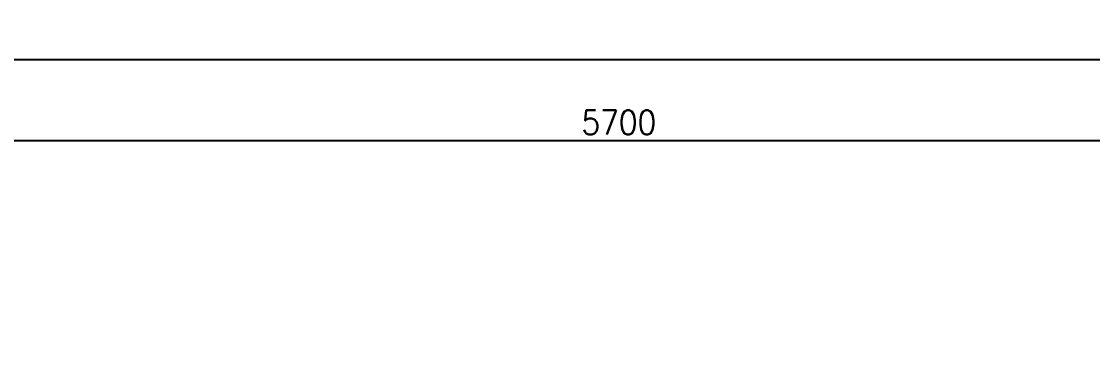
# Model space of a CAD drawing. Header units: millimetres. Extents: x -529782 to -142003, y -492574 to -273331.
# Drawn here: x -452932 to -448515, y -336128 to -334693 of the extents above; entities that cross this region are included whole.
import ezdxf

# ---------------------------------------------------------------- set-up
doc = ezdxf.new("R2010")
doc.units = ezdxf.units.MM
doc.header["$LTSCALE"] = 500
doc.header["$MEASUREMENT"] = 0
doc.header["$PDMODE"] = 3
doc.linetypes.add('CENTER', pattern=[2, 1.25, -0.25, 0.25, -0.25])
doc.layers.get('0').update_dxf_attribs({"linetype": 'CONTINUOUS', "lineweight": 13})
doc.layers.get('Defpoints').update_dxf_attribs({"color": 255, "linetype": 'CONTINUOUS', "lineweight": 13})
doc.layers.add('7.tim 67', color=67, linetype='CENTER', lineweight=9)
doc.styles.get("Standard").update_dxf_attribs({"font": 'txt.shx', "width": 0.9})
doc.dimstyles.new('CA 50', dxfattribs={"dimscale": 0, "dimtxt": 100, "dimasz": 50, "dimexe": 50, "dimexo": 0, "dimgap": 25, "dimtad": 1, "dimdec": 0, "dimzin": 0, "dimdsep": 46, "dimtxsty": 'Standard', "dimblk": 'ARCHTICK', "dimcen": 0.09, "dimdle": 50, "dimclrd": 256, "dimclre": 256, "dimclrt": 7, "dimadec": 0, "dimazin": 0, "dimtfac": 1, "dimtdec": 0, "dimtix": 1, "dimtmove": 2, "dimatfit": 3, "dimldrblk": 'DOT', "dimfxl": 1, "dimtolj": 1, "dimtzin": 0, "dimarcsym": 0})

# ---------------------------------------------------------------- blocks, each defined once
blk = doc.blocks.new('_ArchTick')
at = {"color": 1, "linetype": 'ByBlock', "const_width": 0.150000081}
blk.add_lwpolyline([(-0.5000002699998731, -0.5000002699998731), (0.5000002699998731, 0.5000002699998731)], dxfattribs=at)
blk = doc.blocks.new('*D1946')
at = {"layer": '7.tim 67', "linetype": 'Continuous', "lineweight": -2, "transparency": 16777216}
for p, q in [((-453318.2541006918, -336127.959706153), (-453318.2541006918, -335133.8315971727)), ((-447618.2541006918, -336127.959706153), (-447618.2541006918, -335133.8315971727)), ((-453368.2541006918, -335183.8315971727), (-447568.2541006918, -335183.8315971727))]:
    blk.add_line(p, q, dxfattribs=at)
at = {"layer": 'Defpoints', "color": 0, "linetype": 'Continuous', "transparency": 16777216}
for p in [(-447618.2541006918, -335183.8315971727), (-453318.2541006918, -336127.959706153), (-447618.2541006918, -336127.959706153)]:
    blk.add_point(p, dxfattribs=at)
at = {"layer": '7.tim 67', "linetype": 'Continuous', "lineweight": -2, "transparency": 16777216, "xscale": 50, "yscale": 50, "zscale": 50, "rotation": 180}
blk.add_blockref('_ArchTick', (-453318.2541006918, -335183.8315971727), dxfattribs=at)
at = {"layer": '7.tim 67', "linetype": 'Continuous', "lineweight": -2, "transparency": 16777216, "xscale": 50, "yscale": 50, "zscale": 50}
blk.add_blockref('_ArchTick', (-447618.2541006918, -335183.8315971727), dxfattribs=at)
at = {"layer": '7.tim 67', "color": 7, "linetype": 'Continuous', "transparency": 16777216, "insert": (-450468.2541006918, -335108.8315971727), "char_height": 100, "attachment_point": 5}
blk.add_mtext('\\A1;5700', dxfattribs=at)
blk = doc.blocks.new('_DOT')
at = {"color": 1, "linetype": 'ByBlock'}
blk.add_line((-0.5, 0), (-1, 0), dxfattribs=at)
at = {"color": 1, "linetype": 'ByBlock', "const_width": 0.5}
blk.add_lwpolyline([(-0.25, 0, 1), (0.25, 0, 1)], format="xyb", close=True, dxfattribs=at)
blk = doc.blocks.new('*D1947')
at = {"layer": '7.tim 67', "linetype": 'Continuous', "lineweight": -2, "transparency": 16777216}
for p, q in [((-458518.2541006918, -335864.7047946941), (-458518.2541006918, -334799.1464143479)), ((-447618.2541006918, -335864.7047946941), (-447618.2541006918, -334799.1464143479)), ((-458568.2541006918, -334849.1464143479), (-447568.2541006918, -334849.1464143479))]:
    blk.add_line(p, q, dxfattribs=at)
at = {"layer": 'Defpoints', "color": 0, "linetype": 'Continuous', "transparency": 16777216}
for p in [(-447618.2541006918, -334849.1464143479), (-458518.2541006918, -335864.7047946941), (-447618.2541006918, -335864.7047946941)]:
    blk.add_point(p, dxfattribs=at)
at = {"layer": '7.tim 67', "linetype": 'Continuous', "lineweight": -2, "transparency": 16777216, "xscale": 50, "yscale": 50, "zscale": 50, "rotation": 180}
blk.add_blockref('_ArchTick', (-458518.2541006918, -334849.1464143479), dxfattribs=at)
at = {"layer": '7.tim 67', "linetype": 'Continuous', "lineweight": -2, "transparency": 16777216, "xscale": 50, "yscale": 50, "zscale": 50}
blk.add_blockref('_ArchTick', (-447618.2541006918, -334849.1464143479), dxfattribs=at)
at = {"layer": '7.tim 67', "color": 7, "linetype": 'Continuous', "transparency": 16777216, "insert": (-453568.2541006918, -334758.2233110321), "char_height": 100, "attachment_point": 5}
blk.add_mtext('\\A1;10900', dxfattribs=at)

msp = doc.modelspace()

# ---------------------------------------------------------------- dimensions: what is measured, and where the dimension line sits
at = {"layer": '7.tim 67', "color": 9, "linetype": 'Continuous'}
dim = msp.add_linear_dim(base=(-447618.2541006918, -334849.1464143479), p1=(-458518.2541006918, -335864.7047946941), p2=(-447618.2541006918, -335864.7047946941), dimstyle='CA 50', override={"dimscale": 1}, dxfattribs=at)
dim.commit()
dim.dimension.update_dxf_attribs({"geometry": '*D1947', "text_midpoint": (-453568.2541006918, -334758.2233110321), "dimtype": 160})
dim = msp.add_linear_dim(base=(-447618.2541006918, -335183.8315971727), p1=(-453318.2541006918, -336127.959706153), p2=(-447618.2541006918, -336127.959706153), dimstyle='CA 50', override={"dimscale": 1}, dxfattribs=at)
dim.commit()
dim.dimension.update_dxf_attribs({"geometry": '*D1946', "text_midpoint": (-450468.2541006918, -335108.8315971727)})

doc.saveas('drawing.dxf')
